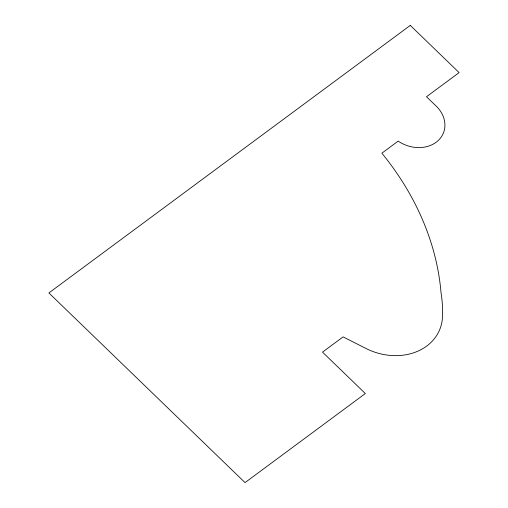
<?xml version="1.0" encoding="UTF-8"?>
<svg xmlns="http://www.w3.org/2000/svg" width="508" height="508" viewBox="0 0 508 508"><rect width="100%" height="100%" fill="white"/><g stroke="black" fill="none" stroke-linecap="round" stroke-linejoin="round"><path stroke-width="0.76" d="M410.286 25.4L48.889 292.945L245.04 482.6L365.341 393.541L322.51 352.133L343.103 336.893L365.385 348.177A55.086 45.123 20.5 0 0 442.265 319.837A157.823 129.28 20.5 0 0 441.02 292.608A295.954 242.43 20.5 0 0 381.87 153.187L398.17 141.122A30.626 25.089 20.5 0 0 437.788 140.919A30.626 25.089 20.5 0 0 436.785 106.68L426.504 96.742L459.111 72.606L410.286 25.4"/></g></svg>
